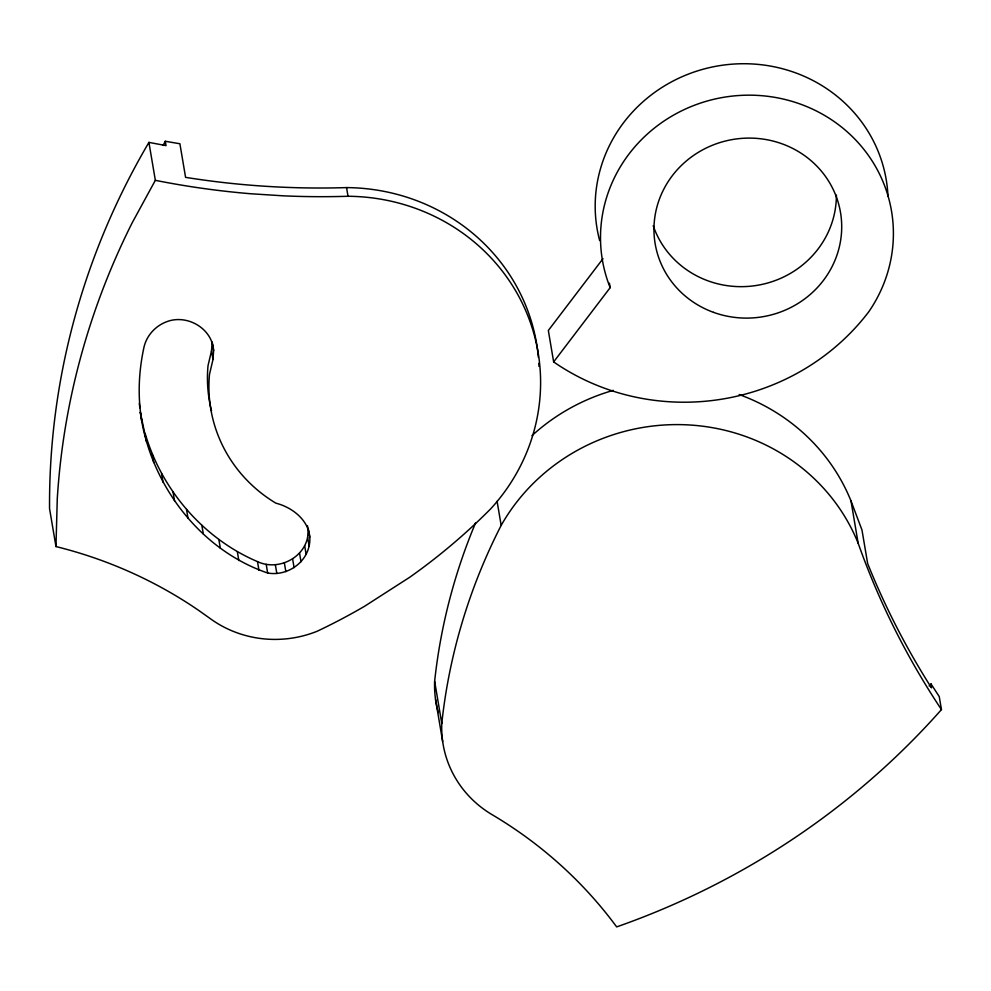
<?xml version="1.0" encoding="UTF-8"?>
<svg xmlns="http://www.w3.org/2000/svg" width="991" height="991" viewBox="0 0 991 991"><rect width="100%" height="100%" fill="white"/><g stroke="black" fill="none" stroke-linecap="round" stroke-linejoin="round"><path stroke-width="1.49" d="M155.339 180.325A819.408 783.608 -9.6 0 0 251.095 193.778L283.339 195.834A819.408 783.608 -9.6 0 0 348.014 196.268A197.382 188.748 -9.6 0 1 524.214 307.272A197.382 188.748 -9.6 0 1 490.83 508.693A604.374 577.964 -9.6 0 1 409.593 577.344L364.601 606.257A604.374 577.964 -9.6 0 1 317.157 631.255A108.465 103.721 -9.6 0 1 209.881 618.347L198.349 610.171A437.353 418.239 -9.6 0 0 55.967 546.561L57.267 498.894A760.741 727.493 -9.6 0 1 132.175 222.826L155.339 180.325L148.923 142.394L166.042 145.615L165.299 141.279L179.904 143.757L185.577 177.352A819.408 783.608 -9.6 0 0 346.553 187.596A197.382 188.748 -9.6 0 1 538.398 357.417M211.541 410.869A145.516 139.161 -9.6 0 1 208.023 365.654L211.517 350.814L212.148 342.019L213.61 350.69L212.991 359.485L209.497 374.325A145.516 139.161 -9.6 0 0 275.894 503.18C294.946 507.949 313.912 524.598 309.105 546.004C305.228 564.288 285.804 576.328 267.657 573.009C199.104 549.621 149.641 483.15 140.288 412.083L146.569 441.949M309.105 546.004L307.631 537.333L308.251 528.537L309.725 537.209M145.095 433.29C161.471 489.665 203.304 538.547 257.499 561.612C277.158 570.989 303.221 558.961 307.631 537.333M163.143 145.392L165.299 141.279M603.011 258.651L548.333 330.474L553.647 361.913A225.576 215.716 -9.6 0 0 868.711 311.855A146.618 140.214 -9.6 0 0 763.305 95.83A146.618 140.214 -9.6 0 0 610.171 287.65L553.647 361.913M929.137 685.983L931.032 683.951L939.245 696.586L941.45 709.593A760.741 727.493 -9.6 0 1 616.662 926.895A437.353 418.239 -9.6 0 0 492.131 814.689A108.465 103.721 -9.6 0 1 441.775 723.455L434.64 681.275A604.374 577.964 -9.6 0 1 475.655 522.678M739.137 394.529A197.382 188.748 -9.6 0 1 851.021 501L861.984 530.024L867.645 563.532A819.408 783.608 -9.6 0 0 931.478 687.853L931.032 683.951M213.61 350.69C212.371 328.616 187.51 314.135 167.256 321.505C155.81 325.568 146.718 335.243 143.992 347.147C138.703 371.365 137.551 396.264 141.75 420.754M851.021 501L858.144 543.179A819.408 783.608 -9.6 0 0 941.45 709.593M609.415 283.166L610.171 287.65M497.086 501.273L501.173 525.379A604.374 577.964 -9.6 0 0 441.775 723.455M435.532 699.349L442.667 741.528M346.553 187.596L348.014 196.268M307.458 525.701L307.953 528.599M304.658 545.707L306.132 554.378M299.542 553.089L301.004 561.761M292.618 558.986L294.092 567.657M284.367 562.975L285.842 571.646M275.362 564.796L276.823 573.467M266.195 564.337L267.657 573.009M257.499 561.612L258.961 570.283M211.517 350.814L212.991 359.485M237.369 551.888L238.831 560.559M218.862 539.525L220.336 548.196M201.854 525.341L203.328 534.013M186.531 509.498L187.993 518.169M173.053 492.168L174.515 500.839M161.57 473.549L163.032 482.221M152.218 453.853L153.692 462.524M55.967 546.561L49.55 508.631A760.741 727.493 -9.6 0 1 148.923 142.394M139.31 403.436L139.805 407.759M538.831 363.363A197.382 188.748 -9.6 0 1 538.98 366.348M599.666 240.59A146.618 140.214 -9.6 0 1 720.606 65.493A146.618 140.214 -9.6 0 1 887.973 196.429M836.392 195.103A93.984 89.884 -9.6 0 1 757.285 285.321A93.984 89.884 -9.6 0 1 653.205 225.675M501.173 525.379A197.382 188.748 -9.6 0 1 687.271 424.854A197.382 188.748 -9.6 0 1 858.144 543.179M531.969 435.644A197.382 188.748 -9.6 0 1 613.293 390.355M438.344 712.616A108.465 103.721 -9.6 0 1 434.64 681.275M713.557 312.363A93.984 89.884 -9.6 0 0 840.653 213.35A93.984 89.884 -9.6 0 0 689.278 158.585A93.984 89.884 -9.6 0 0 713.557 312.363"/></g></svg>
